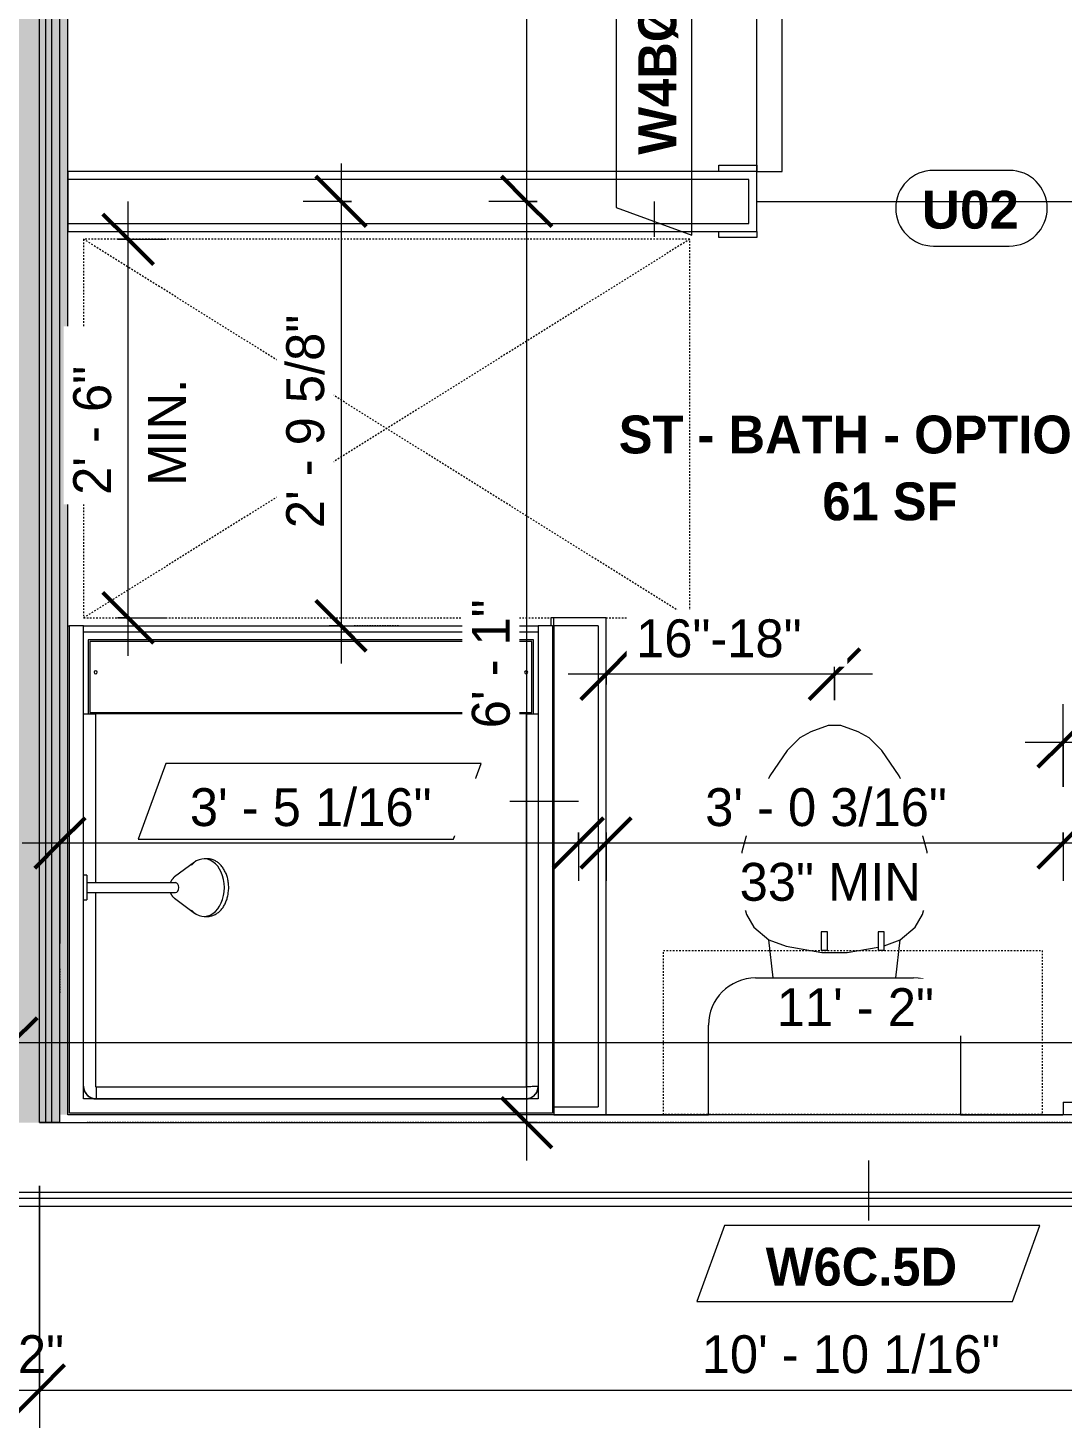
# Model space of a CAD drawing. Header units: inches. Extents: x -4058 to -1781, y 9814 to 12264.
# Drawn here: x -3337.4 to -3255.5, y 11700.5 to 11811.5 of the extents above; entities that cross this region are included whole.
import ezdxf

# ---------------------------------------------------------------- set-up
doc = ezdxf.new("R2010")
doc.units = ezdxf.units.IN
doc.header["$MEASUREMENT"] = 0
doc.linetypes.add('Dash', pattern=[0.25, 0.125, -0.125])
doc.linetypes.add('Dash 3_32_', pattern=[0.1875, 0.09375, -0.09375])
for name, color, linetype, lineweight in [('0-1', 7, 'Continuous', 5), ('A-ANNO-DIMS', 211, 'Continuous', 9), ('A-ANNO-DIMS-32', 211, 'Continuous', 9), ('A-AREA-IDEN', 2, 'Continuous', 9), ('A-DETL-1', 90, 'Dash 3_32_', 9), ('A-DOOR-2', 31, 'Continuous', 9), ('A-DOOR-IDEN', 31, 'Continuous', 9), ('A-FLOR-2', 192, 'Continuous', 9), ('A-GENM', 5, 'Continuous', 9), ('A-GENM-2', 147, 'Dash', 9), ('A-WALL-1', 7, 'Continuous', 9), ('A-WALL-2', 113, 'Continuous', 9), ('A-WALL-IDEN', 211, 'Continuous', 9), ('I-WALL-2', 10, 'Continuous', 5), ('I-WALL-3', 7, 'Continuous', 9), ('P-SANR-FIXT', 6, 'Continuous', 9), ('Q-CASE', 31, 'Continuous', 9), ('Q-CASE-1', 31, 'Dash', 9)]:
    doc.layers.add(name, color=color, linetype=linetype, lineweight=lineweight)
doc.styles.add('Arial_B', font='arialbd.ttf', dxfattribs={"height": 3})
doc.styles.add('Century Gothic', font='ufonts.com_century-gothic.ttf', dxfattribs={"height": 3})
doc.styles.add('Century Gothic_B', font='GOTHICB.TTF', dxfattribs={"height": 3})
doc.dimstyles.new('MARKETING_DIMENSION', dxfattribs={"dimscale": 12, "dimtxt": 3.132505, "dimasz": 0.333333, "dimexe": 0.25, "dimexo": 0.166667, "dimgap": 0.041667, "dimtad": 1, "dimdec": 4, "dimrnd": 0.0625, "dimzin": 3, "dimdsep": 46, "dimlunit": 4, "dimtxsty": 'Century Gothic', "dimblk1": 'OBLIQUE', "dimblk2": 'OBLIQUE', "dimsah": 1, "dimcen": 0.09, "dimdle": 0.25, "dimazin": 0, "dimtfac": 1, "dimtdec": 4, "dimtix": 1, "dimtmove": 0, "dimatfit": 3, "dimfxl": 1, "dimtvp": 1, "dimtfill": 1, "dimfrac": 2, "dimtolj": 1, "dimtzin": 0, "dimarcsym": 2})
doc.dimstyles.new('THE_DIMENSION_STRING', dxfattribs={"dimscale": 12, "dimtxt": 3.132505, "dimasz": 0.333333, "dimexe": 0.25, "dimexo": 0.166667, "dimgap": 0.041667, "dimtad": 1, "dimdec": 4, "dimrnd": 0.0625, "dimzin": 3, "dimdsep": 46, "dimlunit": 4, "dimtxsty": 'Century Gothic', "dimblk1": 'OBLIQUE', "dimblk2": 'OBLIQUE', "dimsah": 1, "dimcen": 0.09, "dimdle": 0.25, "dimazin": 0, "dimtfac": 1, "dimtdec": 4, "dimtix": 1, "dimtmove": 0, "dimatfit": 3, "dimfxl": 1, "dimtvp": 1, "dimtfill": 1, "dimfrac": 2, "dimtolj": 1, "dimtzin": 0, "dimarcsym": 2})
doc.dimstyles.new('THE_DIMENSION_STRING_3', dxfattribs={"dimscale": 12, "dimtxt": 3.132505, "dimasz": 0.333333, "dimexe": 0.25, "dimexo": 0.166667, "dimgap": 0.041667, "dimtad": 1, "dimdec": 4, "dimrnd": 0.0625, "dimzin": 3, "dimdsep": 46, "dimlunit": 4, "dimtxsty": 'Century Gothic', "dimblk1": 'OBLIQUE', "dimblk2": 'OBLIQUE', "dimsah": 1, "dimcen": 0.09, "dimdle": 0.25, "dimazin": 0, "dimtfac": 1, "dimtdec": 4, "dimtix": 1, "dimtmove": 0, "dimatfit": 3, "dimfxl": 1, "dimtvp": 1, "dimtfill": 1, "dimfrac": 2, "dimtolj": 1, "dimtzin": 0, "dimarcsym": 2})
doc.dimstyles.new('THE_DIMENSION_STRING_5', dxfattribs={"dimscale": 12, "dimtxt": 3.132505, "dimasz": 0.333333, "dimexe": 0.25, "dimexo": 0.166667, "dimgap": 0.041667, "dimtad": 1, "dimdec": 4, "dimrnd": 0.0625, "dimzin": 3, "dimdsep": 46, "dimlunit": 4, "dimtxsty": 'Century Gothic', "dimblk1": 'OBLIQUE', "dimblk2": 'OBLIQUE', "dimsah": 1, "dimcen": 0.09, "dimdle": 0.25, "dimazin": 0, "dimtfac": 1, "dimtdec": 4, "dimtix": 1, "dimtmove": 0, "dimatfit": 3, "dimfxl": 1, "dimtvp": 1, "dimtfill": 1, "dimfrac": 2, "dimtolj": 1, "dimtzin": 0, "dimarcsym": 2})

# ---------------------------------------------------------------- blocks, each defined once
blk = doc.blocks.new('CTR - 1st Phase - Common Walls_rvt-1-UNIT PLANS - 2ND FLOOR')
at = {"layer": 'I-WALL-2'}
for points in [[(-3342.04, 11724.74), (-3336.54, 11724.74), (-3336.54, 12110.34), (-3342.04, 12110.34), (-3342.04, 11725.36)], [(-3336.04, 11724.74), (-3336.04, 12110.34), (-3336.54, 12110.34), (-3336.54, 11724.74)], [(-3335.54, 11724.74), (-3335.54, 12110.34), (-3336.04, 12110.34), (-3336.04, 11724.74)], [(-3334.91, 11724.74), (-3334.91, 12110.34), (-3335.54, 12110.34), (-3335.54, 11724.74)], [(-3334.29, 11725.36), (-3334.29, 12110.34), (-3334.91, 12110.34), (-3334.91, 11725.36)]]:
    blk.add_hatch(color=256, dxfattribs=at).paths.add_polyline_path(points, flags=0)
at = {"layer": 'A-WALL-1'}
for p, q in [((-3336.54, 11725.36), (-3336.54, 12110.34)), ((-3336.04, 11725.36), (-3336.04, 12110.34)), ((-3335.54, 11725.36), (-3335.54, 12110.34)), ((-3334.91, 11725.36), (-3334.91, 12110.34)), ((-3336.54, 11724.74), (-3336.54, 11725.36)), ((-3336.04, 11724.74), (-3336.54, 11724.74)), ((-3336.54, 11724.74), (-3336.04, 11724.74)), ((-3336.04, 11724.74), (-3336.04, 11725.36)), ((-3335.54, 11724.74), (-3336.04, 11724.74)), ((-3336.04, 11724.74), (-3335.54, 11724.74)), ((-3335.54, 11724.74), (-3335.54, 11725.36)), ((-3334.91, 11724.74), (-3335.54, 11724.74)), ((-3335.54, 11724.74), (-3334.91, 11724.74)), ((-3334.91, 11724.74), (-3334.91, 11725.36)), ((-3334.91, 11724.74), (-3207.1, 11724.74)), ((-3342.04, 11719.24), (-3207.1, 11719.24)), ((-3342.04, 11718.74), (-3207.1, 11718.74))]:
    blk.add_line(p, q, dxfattribs=at)
at = {"layer": 'I-WALL-3'}
for p, q in [((-3334.29, 11764.11), (-3334.29, 12110.34)), ((-3207.1, 11725.36), (-3295.79, 11725.36)), ((-3342.54, 11718.11), (-3207.1, 11718.11))]:
    blk.add_line(p, q, dxfattribs=at)
blk = doc.blocks.new('SWING - SINGLE - FLUSH - SWING - FLUSH - 2-10 x 6-8 - PRIVACY-4202132-UNIT PLANS - 2ND FLOOR')
at = {"layer": 'A-DOOR-2'}
for p, q in [((-20, 2.37), (-20, 2.87)), ((-20, 2.87), (-17, 2.87)), ((-17, 2.37), (-20, 2.37)), ((-17, 2.87), (-17, 2.37)), ((17, 2.37), (17, 2.87)), ((17, 2.87), (20, 2.87)), ((20, 2.37), (17, 2.37)), ((20, 2.87), (20, 2.37)), ((-20, -2.38), (-17, -2.38)), ((-20, -2.88), (-20, -2.38)), ((-17, -2.88), (-20, -2.88)), ((-17, -2.38), (-17, -2.88)), ((15, -2.38), (15, -36.38)), ((17, -2.38), (15, -2.38)), ((17, -2.38), (17, -36.38)), ((17, -2.38), (20, -2.38)), ((17, -2.88), (17, -2.38)), ((20, -2.88), (17, -2.88)), ((20, -2.38), (20, -2.88)), ((17, -36.38), (15, -36.38))]:
    blk.add_line(p, q, dxfattribs=at)
blk.add_arc((17, -2.38), 34.07, 180, 266.6343, dxfattribs=at)
blk = doc.blocks.new('Toilet-Domestic-3D - Toilet-Domestic-3D-V43-UNIT PLANS - 2ND FLOOR')
at = {"layer": 'P-SANR-FIXT'}
for p, q in [((-9.98, 11.75), (-9.98, 18.86)), ((9.98, 18.86), (9.98, 11.75)), ((6.25, 8.02), (-6.25, 8.02)), ((-4.86, 8.02), (-5.21, 5)), ((4.86, 8.02), (5.21, 5)), ((-1, 6), (-3.45, 5.57)), ((1, 6), (-1, 6)), ((3.84, 5.5), (1, 6)), ((-5.21, 5), (-6.4, 4)), ((-3.94, 5.46), (-5.21, 5)), ((5.21, 5), (3.84, 5.5)), ((6.4, 4), (5.21, 5)), ((-6.4, 4), (-6.97, 3)), ((6.97, 3), (6.4, 4)), ((-6.97, 3), (-7.24, 2)), ((7.24, 2), (6.97, 3)), ((-7.24, 2), (-7.41, 1)), ((7.41, 1), (7.24, 2)), ((-7.41, 1), (-7.5, 0)), ((7.5, 0), (7.41, 1)), ((-7.5, 0), (-7.33, -1.99)), ((7.33, -1.99), (7.5, 0)), ((-7.33, -1.99), (-6.79, -4)), ((6.79, -4), (7.33, -1.99)), ((-6.79, -4), (-6.06, -6)), ((6.06, -6), (6.79, -4)), ((-6.06, -6), (-5.13, -8)), ((5.13, -8), (6.06, -6)), ((-5.13, -8), (-3.74, -10)), ((3.74, -10), (5.13, -8)), ((-3.74, -10), (-2.74, -11)), ((-2.74, -11), (-1.87, -11.5)), ((1.87, -11.5), (2.74, -11)), ((2.74, -11), (3.74, -10)), ((-1.87, -11.5), (-0.5, -12)), ((-0.5, -12), (0.5, -12)), ((0.5, -12), (1.87, -11.5))]:
    blk.add_line(p, q, dxfattribs=at)
for centre, start, end in [((-6.25, 11.75), 180, 270), ((6.25, 11.75), 270, 360)]:
    blk.add_arc(centre, 3.73, start, end, dxfattribs=at)
blk = doc.blocks.new('ADA Clearances - 30_x48_-4171341-UNIT PLANS - 2ND FLOOR')
at = {"layer": 'A-GENM-2'}
for p, q in [((15, -24), (-15, 24)), ((-15, -24), (15, 24)), ((15, 24), (-15, 24)), ((-15, 24), (-15, -13)), ((15, -24), (15, 24)), ((-15, -17.37), (-15, -24)), ((-15, -24), (15, -24))]:
    blk.add_line(p, q, dxfattribs=at)
blk = doc.blocks.new('BATHROOM MIRROR - BATHROOM MIRROR 48_-3123886-UNIT PLANS - 2ND FLOOR')
at = {"layer": 'Q-CASE'}
for p, q in [((-23.26, -23), (24.74, -23)), ((-23.26, -23), (-23.26, -24)), ((24.74, -24), (24.74, -23)), ((24.74, -24), (-23.26, -24))]:
    blk.add_line(p, q, dxfattribs=at)
blk = doc.blocks.new('300 Series Wall Hung Cabinet_326 - 30_-2909953-UNIT PLANS - 2ND FLOOR')
at = {"layer": 'Q-CASE'}
for p, q in [((-2.01, 14.69), (-2.5, 14.69)), ((-2.5, 14.69), (-2.5, 13.19)), ((-2.01, 13.19), (-2.01, 14.69)), ((2.49, 14.69), (2, 14.69)), ((2, 14.69), (2, 13.19)), ((2.49, 13.19), (2.49, 14.69)), ((-2.01, 13.19), (-2.5, 13.19)), ((2.49, 13.19), (2, 13.19))]:
    blk.add_line(p, q, dxfattribs=at)
at = {"layer": 'Q-CASE-1'}
for p, q in [((-15, 0.19), (-15, 13.19)), ((-15, 13.19), (15, 13.19)), ((15, 13.19), (15, 0.19)), ((15, 0.19), (-15, 0.19))]:
    blk.add_line(p, q, dxfattribs=at)
blk = doc.blocks.new('The Shower - The Shower-4050272-UNIT PLANS - 2ND FLOOR')
at = {"layer": 'P-SANR-FIXT'}
for p, q in [((0, -0.5), (38.5, -0.5)), ((0, -39.25), (0, -0.5)), ((0.12, -39.25), (0.12, -0.63)), ((0.12, -0.63), (38.38, -0.63)), ((38.38, -0.63), (38.38, -39.25)), ((38.5, -0.5), (38.5, -39.25)), ((1.25, -39.25), (1.25, -1.75)), ((1.25, -1.75), (37.25, -1.75)), ((1.42, -2.2), (1.4, -2.23)), ((1.58, -2.01), (1.51, -2.08)), ((1.73, -1.9), (1.7, -1.92)), ((2.01, -1.78), (1.93, -1.8)), ((36.25, -1.77), (2.25, -1.77)), ((36.25, -1.77), (36.25, -1.75)), ((36.57, -1.8), (36.49, -1.78)), ((36.8, -1.92), (36.77, -1.9)), ((36.99, -2.08), (36.92, -2.01)), ((37.1, -2.23), (37.08, -2.2)), ((37.25, -1.75), (37.25, -17.52)), ((1.3, -2.43), (1.28, -2.51)), ((1.38, -2.26), (1.37, -2.28)), ((2.2, -32.27), (2.2, -2.75)), ((36.25, -2.7), (2.25, -2.7)), ((36.3, -18.11), (36.3, -2.75)), ((37.13, -2.28), (37.12, -2.26)), ((37.22, -2.51), (37.2, -2.43)), ((36.3, -32.27), (36.3, -18.89)), ((37.25, -19.48), (37.25, -39.25)), ((1.62, -32.27), (1.62, -38.13)), ((36.75, -32.38), (1.75, -32.38)), ((1.75, -32.38), (1.75, -38)), ((2.2, -32.27), (36.3, -32.27)), ((36.75, -38), (36.75, -32.38)), ((36.88, -38.13), (36.88, -32.27)), ((1.25, -38.75), (37.25, -38.75)), ((1.25, -39.25), (1.25, -38.75)), ((1.62, -38.13), (36.88, -38.13)), ((1.75, -38), (36.75, -38)), ((37.25, -38.75), (37.25, -39.25)), ((0.12, -39.25), (0, -39.25)), ((0.12, -39.25), (1.25, -39.25)), ((37.25, -39.25), (1.25, -39.25)), ((37.25, -39.25), (38.38, -39.25)), ((38.5, -39.25), (38.38, -39.25))]:
    blk.add_line(p, q, dxfattribs=at)
for centre, radius, start, end in [((2.25, -2.75), 1, 90, 180), ((36.25, -2.75), 1, 0, 90), ((2.2, -35.56), 0.125, 0, 180), ((36.3, -35.56), 0.125, 0, 180), ((2.2, -35.56), 0.125, 180, 0), ((36.3, -35.56), 0.125, 180, 0)]:
    blk.add_arc(centre, radius, start, end, dxfattribs=at)
for centre, major_axis, start_param, end_param in [((2.2, -32.28), (0.95, 0), 1.570796, 3.141593), ((36.3, -32.28), (-0.95, 0), 3.141593, 4.712389)]:
    blk.add_ellipse(centre, major_axis=major_axis, ratio=0.019505, start_param=start_param, end_param=end_param, dxfattribs=at)
for points, knots in [([(2.25, -1.77), (2.19, -1.77), (2.06, -1.78), (1.8, -1.86), (1.53, -2.04), (1.34, -2.32), (1.26, -2.57), (1.25, -2.7), (1.25, -2.77)], [-0.001856, -0.001856, -0.001856, -0.001856, 0.123376, 0.248608, 0.499072, 0.749536, 0.874768, 1, 1, 1, 1]), ([(1.38, -2.25), (1.41, -2.21), (1.47, -2.12), (1.55, -2.04), (1.59, -2)], [-0.666048, -0.666048, -0.666048, -0.666048, -0.5714286, -0.4597287, -0.4597287, -0.4597287, -0.4597287]), ([(1.75, -1.88), (1.77, -1.87), (1.86, -1.82), (2.03, -1.77), (2.17, -1.75), (2.25, -1.75)], [-0.332096, -0.332096, -0.332096, -0.332096, -0.2857143, -0.1428571, 0, 0, 0, 0]), ([(36.25, -1.75), (36.31, -1.75), (36.42, -1.76), (36.59, -1.8), (36.7, -1.85), (36.75, -1.88)], [-1, -1, -1, -1, -0.8928571, -0.7857143, -0.6665409, -0.6665409, -0.6665409, -0.6665409]), ([(37.25, -2.77), (37.25, -2.7), (37.24, -2.57), (37.16, -2.32), (36.98, -2.04), (36.7, -1.86), (36.45, -1.78), (36.32, -1.77), (36.25, -1.77)], [-0.001856, -0.001856, -0.001856, -0.001856, 0.123376, 0.248608, 0.499072, 0.749536, 0.874768, 1, 1, 1, 1]), ([(36.75, -1.88), (36.79, -1.91), (36.89, -1.97), (36.97, -2.05), (37.01, -2.11)], [-0.666048, -0.666048, -0.666048, -0.666048, -0.5714286, -0.4462442, -0.4462442, -0.4462442, -0.4462442]), ([(2.25, -2.7), (2.24, -2.7), (2.24, -2.7), (2.23, -2.7), (2.22, -2.71), (2.22, -2.71), (2.21, -2.72), (2.21, -2.73), (2.2, -2.74), (2.2, -2.74), (2.2, -2.75), (2.2, -2.75)], [-1, -1, -1, -1, -0.833333, -0.75, -0.666667, -0.583333, -0.416667, -0.333333, -0.208333, -0.083333, 0, 0, 0, 0]), ([(36.3, -2.75), (36.3, -2.74), (36.3, -2.74), (36.3, -2.73), (36.29, -2.72), (36.29, -2.72), (36.28, -2.71), (36.27, -2.71), (36.26, -2.7), (36.26, -2.7), (36.25, -2.7), (36.25, -2.7)], [-1, -1, -1, -1, -0.833333, -0.75, -0.666667, -0.583333, -0.416667, -0.333333, -0.208333, -0.083333, 0, 0, 0, 0]), ([(37.12, -2.25), (37.13, -2.27), (37.16, -2.33), (37.18, -2.38), (37.19, -2.42)], [-0.332096, -0.332096, -0.332096, -0.332096, -0.2857143, -0.2167295, -0.2167295, -0.2167295, -0.2167295])]:
    blk.add_open_spline(points, degree=3, knots=knots, dxfattribs=at)
for points in [[(1.63, -1.97), (1.67, -1.94), (1.71, -1.91), (1.75, -1.88)], [(36.25, -2.7), (36.25, -2.62), (36.25, -2.45), (36.25, -2.22), (36.25, -2.03), (36.25, -1.88), (36.25, -1.82), (36.25, -1.8)], [(37.05, -2.15), (37.07, -2.18), (37.09, -2.21), (37.12, -2.25)], [(1.25, -2.75), (1.25, -2.74), (1.25, -2.72), (1.25, -2.71)], [(2.2, -2.75), (2.12, -2.75), (1.95, -2.75), (1.72, -2.75), (1.52, -2.76), (1.37, -2.76), (1.27, -2.76), (1.25, -2.77), (1.25, -2.77)], [(1.35, -2.32), (1.36, -2.3), (1.37, -2.27), (1.38, -2.25)], [(37.25, -2.67), (37.25, -2.7), (37.25, -2.72), (37.25, -2.75)]]:
    blk.add_open_spline(points, degree=3, dxfattribs=at)
blk = doc.blocks.new('Shower Head - Shower Head-3260035-UNIT PLANS - 2ND FLOOR')
at = {"layer": 'P-SANR-FIXT'}
for p, q in [((-2.28, 9.81), (-2.28, 9.54)), ((2.28, 9.54), (2.28, 9.81)), ((-2.02, 8.78), (-0.84, 7.19)), ((0.84, 7.19), (2.02, 8.78)), ((-0.39, 7.27), (-0.39, 6.01)), ((0.39, 6.01), (0.39, 7.27)), ((-0.98, 0.26), (-0.98, 0)), ((-0.98, 0.26), (0.98, 0.26)), ((-0.39, 1), (-0.39, 0.26)), ((0.39, 0.26), (0.39, 1)), ((0.98, 0), (0.98, 0.26)), ((0.98, 0), (-0.98, 0))]:
    blk.add_line(p, q, dxfattribs=at)
at = {"layer": 'P-SANR-FIXT', "flags": 128}
for points in [[(0, 11.49), (-0.09, 11.49), (-0.18, 11.48), (-0.27, 11.48), (-0.35, 11.47), (-0.44, 11.46), (-0.53, 11.44), (-0.62, 11.43), (-0.7, 11.41), (-0.79, 11.39), (-0.87, 11.36), (-0.95, 11.34), (-1.03, 11.31), (-1.11, 11.28), (-1.19, 11.25), (-1.26, 11.21), (-1.34, 11.17), (-1.41, 11.13), (-1.48, 11.09), (-1.55, 11.05), (-1.61, 11), (-1.68, 10.95), (-1.74, 10.9), (-1.8, 10.85), (-1.85, 10.8), (-1.9, 10.74), (-1.95, 10.69), (-2, 10.63), (-2.04, 10.57), (-2.08, 10.51), (-2.12, 10.44), (-2.15, 10.38), (-2.18, 10.31), (-2.21, 10.25), (-2.23, 10.18), (-2.25, 10.11), (-2.26, 10.04), (-2.27, 9.97), (-2.28, 9.9), (-2.28, 9.83), (-2.28, 9.81)], [(2.28, 9.81), (2.28, 9.88), (2.28, 9.95), (2.27, 10.02), (2.25, 10.09), (2.24, 10.16), (2.21, 10.23), (2.19, 10.3), (2.16, 10.36), (2.13, 10.43), (2.09, 10.49), (2.05, 10.55), (2.01, 10.61), (1.97, 10.67), (1.92, 10.73), (1.86, 10.79), (1.81, 10.84), (1.75, 10.89), (1.69, 10.94), (1.63, 10.99), (1.57, 11.04), (1.5, 11.08), (1.43, 11.12), (1.36, 11.16), (1.28, 11.2), (1.21, 11.24), (1.13, 11.27), (1.05, 11.3), (0.97, 11.33), (0.89, 11.36), (0.81, 11.38), (0.72, 11.4), (0.64, 11.42), (0.55, 11.44), (0.47, 11.45), (0.38, 11.46), (0.29, 11.47), (0.2, 11.48), (0.11, 11.49), (0.02, 11.49), (0, 11.49)], [(-0.84, 7.19), (-0.81, 7.16), (-0.79, 7.13), (-0.76, 7.1), (-0.73, 7.08), (-0.7, 7.05), (-0.68, 7.03), (-0.65, 7.01), (-0.62, 6.98), (-0.59, 6.97), (-0.56, 6.95), (-0.53, 6.93), (-0.49, 6.91), (-0.46, 6.9), (-0.43, 6.89), (-0.4, 6.87)], [(0.39, 6.87), (0.43, 6.88), (0.46, 6.9), (0.49, 6.91), (0.52, 6.93), (0.55, 6.94), (0.58, 6.96), (0.61, 6.98), (0.64, 7), (0.67, 7.03), (0.7, 7.05), (0.73, 7.07), (0.76, 7.1), (0.78, 7.13), (0.81, 7.16), (0.83, 7.19), (0.84, 7.19)], [(-0.39, 6.01), (-0.39, 5.81), (-0.39, 5.6), (-0.39, 5.38), (-0.39, 5.15), (-0.39, 4.92), (-0.39, 4.68), (-0.39, 4.43), (-0.39, 4.18), (-0.39, 3.93), (-0.39, 3.67), (-0.39, 3.4), (-0.39, 3.13), (-0.39, 2.86), (-0.39, 2.59), (-0.39, 2.31), (-0.39, 2.03), (-0.39, 1.75), (-0.39, 1.46), (-0.39, 1.18), (-0.39, 1)], [(0.39, 1), (0.39, 1.29), (0.39, 1.57), (0.39, 1.85), (0.39, 2.13), (0.39, 2.41), (0.39, 2.69), (0.39, 2.96), (0.39, 3.23), (0.39, 3.5), (0.39, 3.76), (0.39, 4.02), (0.39, 4.27), (0.39, 4.52), (0.39, 4.77), (0.39, 5), (0.39, 5.23), (0.39, 5.46), (0.39, 5.67), (0.39, 5.88), (0.39, 6.01)]]:
    blk.add_lwpolyline(points, dxfattribs=at)
at = {"layer": 'P-SANR-FIXT'}
for centre, major_axis, start_param, end_param in [((0, 9.54), (-2.28, 0), 4.712389, 6.956384), ((0, 9.54), (2.28, 0), 5.609987, 7.853982), ((0, 7.27), (-0.394, 0), 4.712389, 6.283185), ((0, 7.27), (0.394, 0), 0, 1.570796)]:
    blk.add_ellipse(centre, major_axis=major_axis, ratio=0.707107, start_param=start_param, end_param=end_param, dxfattribs=at)
blk = doc.blocks.new('DIMBLOCK85-UNIT PLANS - 2ND FLOOR')
at = {"layer": 'A-ANNO-DIMS-32'}
for p, q in [((-3415.53, 11808.94), (-3415.53, 11822.18)), ((-3339.12, 11806.18), (-3339.12, 11822.18)), ((-3415.53, 11819.18), (-3336.12, 11819.18)), ((-3415.53, 11819.18), (-3415.53, 11808.94)), ((-3339.12, 11819.18), (-3339.12, 11806.18))]:
    blk.add_line(p, q, dxfattribs=at)
at = {"layer": 'A-ANNO-DIMS-32', "lineweight": 50}
for p, q in [((-3415.53, 11819.18), (-3413.53, 11821.18)), ((-3339.12, 11819.18), (-3337.12, 11821.18)), ((-3415.53, 11819.18), (-3417.53, 11817.18)), ((-3339.12, 11819.18), (-3341.12, 11817.18))]:
    blk.add_line(p, q, dxfattribs=at)
at = {"layer": 'A-ANNO-DIMS-32', "color": 0, "insert": (-3387.57, 11823.53), "char_height": 3, "width": 24.5827, "attachment_point": 1, "line_spacing_factor": 0.984502, "style": 'Century Gothic', "bg_fill": 3, "box_fill_scale": 1.25, "bg_fill_color": 256, "bg_fill_true_color": 13158600, "bg_fill_transparency": 0}
blk.add_mtext('6\' - 4 7/16"', dxfattribs=at)
blk = doc.blocks.new('_Oblique')
at = {"color": 0, "linetype": 'ByBlock', "lineweight": -2}
blk.add_line((-0.5, -0.5), (0.5, 0.5), dxfattribs=at)
blk = doc.blocks.new('DIMBLOCK151-UNIT PLANS - 2ND FLOOR')
at = {"layer": 'A-ANNO-DIMS-32'}
for p, q in [((-3255.47, 11751.36), (-3255.47, 11757.9)), ((-3207.47, 11751.36), (-3207.47, 11757.9)), ((-3258.47, 11754.9), (-3204.47, 11754.9)), ((-3255.47, 11754.9), (-3255.47, 11751.36)), ((-3207.47, 11754.9), (-3207.47, 11751.36))]:
    blk.add_line(p, q, dxfattribs=at)
at = {"layer": 'A-ANNO-DIMS-32', "lineweight": 50}
for p, q in [((-3255.47, 11754.9), (-3253.47, 11756.9)), ((-3207.47, 11754.9), (-3205.47, 11756.9)), ((-3255.47, 11754.9), (-3257.47, 11752.9)), ((-3207.47, 11754.9), (-3209.47, 11752.9))]:
    blk.add_line(p, q, dxfattribs=at)
at = {"layer": 'A-ANNO-DIMS-32', "color": 0, "insert": (-3236.72, 11759.24), "char_height": 3, "width": 12.5897, "attachment_point": 1, "line_spacing_factor": 0.984502, "style": 'Century Gothic', "bg_fill": 3, "box_fill_scale": 1.25, "bg_fill_color": 256, "bg_fill_true_color": 13158600, "bg_fill_transparency": 0}
blk.add_mtext('4\' - 0"', dxfattribs=at)
blk = doc.blocks.new('DIMBLOCK255-UNIT PLANS - 2ND FLOOR')
at = {"layer": 'A-ANNO-DIMS-32', "lineweight": 50}
for p, q in [((-3291.66, 11746.9), (-3289.66, 11748.9)), ((-3255.47, 11746.9), (-3253.47, 11748.9)), ((-3291.66, 11746.9), (-3293.66, 11744.9)), ((-3255.47, 11746.9), (-3257.47, 11744.9))]:
    blk.add_line(p, q, dxfattribs=at)
at = {"layer": 'A-ANNO-DIMS-32'}
for p, q in [((-3294.66, 11746.9), (-3252.47, 11746.9)), ((-3291.66, 11747.73), (-3291.66, 11743.9)), ((-3291.66, 11746.9), (-3291.66, 11747.73)), ((-3255.47, 11747.73), (-3255.47, 11743.9)), ((-3255.47, 11746.9), (-3255.47, 11747.73))]:
    blk.add_line(p, q, dxfattribs=at)
at = {"layer": 'A-ANNO-DIMS-32', "color": 0, "char_height": 3, "attachment_point": 1, "line_spacing_factor": 0.984502, "style": 'Century Gothic', "bg_fill": 3, "box_fill_scale": 1.25, "bg_fill_color": 256, "bg_fill_true_color": 13158600, "bg_fill_transparency": 0}
for s, insert, width in [('3\' - 0 3/16"', (-3283.81, 11751.24), 24.5827), ('33" MIN', (-3281.08, 11745.32), 18.0194)]:
    blk.add_mtext(s, dxfattribs=dict(at, insert=insert, width=width))
blk = doc.blocks.new('Wall Tag - Arch Wall-3956453-UNIT PLANS - 2ND FLOOR')
at = {"layer": 'A-WALL-IDEN'}
for p, q in [((-0.3561, 0.0937), (-0.4244, -0.0937)), ((0.4244, 0.0937), (-0.3561, 0.0937)), ((0.3561, -0.0937), (0.4244, 0.0937)), ((-0.4244, -0.0937), (0.3561, -0.0937))]:
    blk.add_line(p, q, dxfattribs=at)
blk = doc.blocks.new('Door Tag - Type Mark-2601225-UNIT PLANS - 2ND FLOOR')
at = {"layer": 'A-DOOR-IDEN'}
for p, q in [((0.09375, 0.09375), (-0.09375, 0.09375)), ((-0.09375, -0.09375), (0.09375, -0.09375))]:
    blk.add_line(p, q, dxfattribs=at)
for centre, start, end in [((-0.09375, 0), 90, 270), ((0.09375, 0), 270, 90)]:
    blk.add_arc(centre, 0.09375, start, end, dxfattribs=at)
blk = doc.blocks.new('DIMBLOCK665-UNIT PLANS - 2ND FLOOR')
at = {"layer": 'A-ANNO-DIMS-32'}
for p, q in [((-3312.65, 11800.74), (-3312.65, 11761.11)), ((-3311.82, 11797.74), (-3315.65, 11797.74)), ((-3312.65, 11797.74), (-3311.82, 11797.74)), ((-3313.6, 11764.11), (-3309.65, 11764.11)), ((-3312.65, 11764.11), (-3313.6, 11764.11))]:
    blk.add_line(p, q, dxfattribs=at)
at = {"layer": 'A-ANNO-DIMS-32', "lineweight": 50}
for p, q in [((-3312.65, 11797.74), (-3314.65, 11799.74)), ((-3312.65, 11797.74), (-3310.65, 11795.74)), ((-3312.65, 11764.11), (-3314.65, 11766.11)), ((-3312.65, 11764.11), (-3310.65, 11762.11))]:
    blk.add_line(p, q, dxfattribs=at)
at = {"layer": 'A-ANNO-DIMS-32', "color": 0, "insert": (-3316.99, 11771.85), "char_height": 3, "width": 21.7784, "attachment_point": 1, "rotation": 90, "line_spacing_factor": 0.984502, "style": 'Century Gothic', "bg_fill": 3, "box_fill_scale": 1.25, "bg_fill_color": 256, "bg_fill_true_color": 13158600, "bg_fill_transparency": 0}
blk.add_mtext('2\' - 9 5/8"', dxfattribs=at)
blk = doc.blocks.new('DIMBLOCK868-UNIT PLANS - 2ND FLOOR')
at = {"layer": 'A-ANNO-DIMS-32'}
for p, q in [((-3342.04, 11719.74), (-3342.04, 11700.54)), ((-3342.04, 11703.54), (-3342.04, 11719.74)), ((-3336.54, 11719.74), (-3336.54, 11700.54)), ((-3336.54, 11703.54), (-3336.54, 11719.74)), ((-3342.04, 11703.54), (-3336.54, 11703.54))]:
    blk.add_line(p, q, dxfattribs=at)
at = {"layer": 'A-ANNO-DIMS-32', "lineweight": 50}
for p, q in [((-3342.04, 11703.54), (-3340.04, 11705.54)), ((-3336.54, 11703.54), (-3334.54, 11705.54)), ((-3342.04, 11703.54), (-3344.04, 11701.54)), ((-3336.54, 11703.54), (-3338.54, 11701.54))]:
    blk.add_line(p, q, dxfattribs=at)
at = {"layer": 'A-ANNO-DIMS-32', "color": 0, "insert": (-3344.93, 11707.89), "char_height": 3, "width": 13.5444, "attachment_point": 1, "line_spacing_factor": 0.984502, "style": 'Century Gothic', "bg_fill": 3, "box_fill_scale": 1.25, "bg_fill_color": 256, "bg_fill_true_color": 13158600, "bg_fill_transparency": 0}
blk.add_mtext('5 1/2"', dxfattribs=at)
blk = doc.blocks.new('DIMBLOCK869-UNIT PLANS - 2ND FLOOR')
at = {"layer": 'A-ANNO-DIMS-32'}
for p, q in [((-3336.54, 11719.74), (-3336.54, 11700.54)), ((-3336.54, 11703.54), (-3336.54, 11719.74)), ((-3206.47, 11719.74), (-3206.47, 11700.54)), ((-3206.47, 11703.54), (-3206.47, 11719.74)), ((-3336.54, 11703.54), (-3206.47, 11703.54))]:
    blk.add_line(p, q, dxfattribs=at)
at = {"layer": 'A-ANNO-DIMS-32', "lineweight": 50}
for p, q in [((-3336.54, 11703.54), (-3334.54, 11705.54)), ((-3206.47, 11703.54), (-3204.47, 11705.54)), ((-3336.54, 11703.54), (-3338.54, 11701.54)), ((-3206.47, 11703.54), (-3208.47, 11701.54))]:
    blk.add_line(p, q, dxfattribs=at)
at = {"layer": 'A-ANNO-DIMS-32', "color": 0, "insert": (-3284.08, 11707.89), "char_height": 3, "width": 30.1914, "attachment_point": 1, "line_spacing_factor": 0.984502, "style": 'Century Gothic', "bg_fill": 3, "box_fill_scale": 1.25, "bg_fill_color": 256, "bg_fill_true_color": 13158600, "bg_fill_transparency": 0}
blk.add_mtext('10\' - 10 1/16"', dxfattribs=at)
blk = doc.blocks.new('DIMBLOCK1235-UNIT PLANS - 2ND FLOOR')
at = {"layer": 'A-ANNO-DIMS-32'}
for p, q in [((-3291.66, 11759.45), (-3291.66, 11763.28)), ((-3273.57, 11758.22), (-3273.57, 11763.28)), ((-3270.57, 11760.28), (-3294.66, 11760.28)), ((-3291.66, 11760.28), (-3291.66, 11759.45)), ((-3273.57, 11760.28), (-3273.57, 11758.22))]:
    blk.add_line(p, q, dxfattribs=at)
at = {"layer": 'A-ANNO-DIMS-32', "lineweight": 50}
for p, q in [((-3291.66, 11760.28), (-3289.66, 11762.28)), ((-3273.57, 11760.28), (-3271.57, 11762.28)), ((-3291.66, 11760.28), (-3293.66, 11758.28)), ((-3273.57, 11760.28), (-3275.57, 11758.28))]:
    blk.add_line(p, q, dxfattribs=at)
at = {"layer": 'A-ANNO-DIMS-32', "color": 0, "insert": (-3289.28, 11764.62), "char_height": 3, "width": 15.9907, "attachment_point": 1, "line_spacing_factor": 0.984502, "style": 'Century Gothic', "bg_fill": 3, "box_fill_scale": 1.25, "bg_fill_color": 256, "bg_fill_true_color": 13158600, "bg_fill_transparency": 0}
blk.add_mtext('16"-18"', dxfattribs=at)
blk = doc.blocks.new('DIMBLOCK1236-UNIT PLANS - 2ND FLOOR')
at = {"layer": 'A-ANNO-DIMS-32'}
for p, q in [((-3334.91, 11738.93), (-3334.91, 11749.9)), ((-3337.91, 11746.9), (-3290.85, 11746.9)), ((-3334.91, 11746.9), (-3334.91, 11738.93)), ((-3293.85, 11747.73), (-3293.85, 11743.9)), ((-3293.85, 11746.9), (-3293.85, 11747.73))]:
    blk.add_line(p, q, dxfattribs=at)
at = {"layer": 'A-ANNO-DIMS-32', "lineweight": 50}
for p, q in [((-3334.91, 11746.9), (-3332.91, 11748.9)), ((-3293.85, 11746.9), (-3291.85, 11748.9)), ((-3334.91, 11746.9), (-3336.91, 11744.9)), ((-3293.85, 11746.9), (-3295.85, 11744.9))]:
    blk.add_line(p, q, dxfattribs=at)
at = {"layer": 'A-ANNO-DIMS-32', "color": 0, "insert": (-3324.62, 11751.24), "char_height": 3, "width": 24.5827, "attachment_point": 1, "line_spacing_factor": 0.984502, "style": 'Century Gothic', "bg_fill": 3, "box_fill_scale": 1.25, "bg_fill_color": 256, "bg_fill_true_color": 13158600, "bg_fill_transparency": 0}
blk.add_mtext('3\' - 5 1/16"', dxfattribs=at)
blk = doc.blocks.new('DIMBLOCK1252-UNIT PLANS - 2ND FLOOR')
at = {"layer": 'A-ANNO-DIMS-32'}
for p, q in [((-3329.51, 11761.74), (-3329.51, 11797.74)), ((-3330.34, 11794.74), (-3326.51, 11794.74)), ((-3329.51, 11794.74), (-3330.34, 11794.74)), ((-3330.34, 11764.74), (-3326.51, 11764.74)), ((-3329.51, 11764.74), (-3330.34, 11764.74))]:
    blk.add_line(p, q, dxfattribs=at)
at = {"layer": 'A-ANNO-DIMS-32', "lineweight": 50}
for p, q in [((-3329.51, 11794.74), (-3331.51, 11796.74)), ((-3329.51, 11794.74), (-3327.51, 11792.74)), ((-3329.51, 11764.74), (-3331.51, 11766.74)), ((-3329.51, 11764.74), (-3327.51, 11762.74))]:
    blk.add_line(p, q, dxfattribs=at)
at = {"layer": 'A-ANNO-DIMS-32', "color": 0, "char_height": 3, "attachment_point": 1, "rotation": 90, "line_spacing_factor": 0.984502, "style": 'Century Gothic', "bg_fill": 3, "box_fill_scale": 1.25, "bg_fill_color": 256, "bg_fill_true_color": 13158600, "bg_fill_transparency": 0}
for s, insert, width in [('2\' - 6"', (-3333.86, 11774.49), 12.5897), ('MIN.', (-3327.94, 11775.21), 10.8594)]:
    blk.add_mtext(s, dxfattribs=dict(at, insert=insert, width=width))
blk = doc.blocks.new('DIMBLOCK1423-UNIT PLANS - 2ND FLOOR')
at = {"layer": 'A-ANNO-DIMS-32'}
for p, q in [((-3297.95, 11919.74), (-3297.95, 11797.74)), ((-3297.12, 11916.74), (-3300.95, 11916.74)), ((-3297.95, 11916.74), (-3297.12, 11916.74)), ((-3297.12, 11797.74), (-3300.95, 11797.74)), ((-3297.95, 11797.74), (-3297.12, 11797.74))]:
    blk.add_line(p, q, dxfattribs=at)
at = {"layer": 'A-ANNO-DIMS-32', "lineweight": 50}
for p, q in [((-3297.95, 11916.74), (-3299.95, 11918.74)), ((-3297.95, 11916.74), (-3295.95, 11914.74)), ((-3297.95, 11797.74), (-3299.95, 11799.74)), ((-3297.95, 11797.74), (-3295.95, 11795.74))]:
    blk.add_line(p, q, dxfattribs=at)
at = {"layer": 'A-ANNO-DIMS-32', "color": 0, "insert": (-3302.29, 11850.83), "char_height": 3, "width": 15.394, "attachment_point": 1, "rotation": 90, "line_spacing_factor": 0.984502, "style": 'Century Gothic', "bg_fill": 3, "box_fill_scale": 1.25, "bg_fill_color": 256, "bg_fill_true_color": 13158600, "bg_fill_transparency": 0}
blk.add_mtext('9\' - 11"', dxfattribs=at)
blk = doc.blocks.new('DIMBLOCK1424-UNIT PLANS - 2ND FLOOR')
at = {"layer": 'A-ANNO-DIMS-32', "lineweight": 50}
for p, q in [((-3297.95, 11797.74), (-3299.95, 11799.74)), ((-3297.95, 11797.74), (-3295.95, 11795.74)), ((-3297.95, 11724.74), (-3299.95, 11726.74)), ((-3297.95, 11724.74), (-3295.95, 11722.74))]:
    blk.add_line(p, q, dxfattribs=at)
at = {"layer": 'A-ANNO-DIMS-32'}
for p, q in [((-3297.12, 11797.74), (-3300.95, 11797.74)), ((-3297.95, 11797.74), (-3297.95, 11721.74)), ((-3297.95, 11797.74), (-3297.12, 11797.74)), ((-3297.12, 11724.74), (-3300.95, 11724.74)), ((-3297.95, 11724.74), (-3297.12, 11724.74))]:
    blk.add_line(p, q, dxfattribs=at)
at = {"layer": 'A-ANNO-DIMS-32', "color": 0, "insert": (-3302.29, 11755.99), "char_height": 3, "width": 12.5897, "attachment_point": 1, "rotation": 90, "line_spacing_factor": 0.984502, "style": 'Century Gothic', "bg_fill": 3, "box_fill_scale": 1.25, "bg_fill_color": 256, "bg_fill_true_color": 13158600, "bg_fill_transparency": 0}
blk.add_mtext('6\' - 1"', dxfattribs=at)
blk = doc.blocks.new('DIMBLOCK1472-UNIT PLANS - 2ND FLOOR')
at = {"layer": 'A-ANNO-DIMS-32'}
for p, q in [((-3204.72, 11740.74), (-3204.72, 11728.05)), ((-3204.72, 11731.05), (-3204.72, 11740.74)), ((-3338.72, 11730.22), (-3338.72, 11734.05)), ((-3201.72, 11731.05), (-3341.72, 11731.05)), ((-3338.72, 11731.05), (-3338.72, 11730.22))]:
    blk.add_line(p, q, dxfattribs=at)
at = {"layer": 'A-ANNO-DIMS-32', "lineweight": 50}
for p, q in [((-3338.72, 11731.05), (-3336.72, 11733.05)), ((-3204.72, 11731.05), (-3202.72, 11733.05)), ((-3338.72, 11731.05), (-3340.72, 11729.05)), ((-3204.72, 11731.05), (-3206.72, 11729.05))]:
    blk.add_line(p, q, dxfattribs=at)
at = {"layer": 'A-ANNO-DIMS-32', "color": 0, "insert": (-3278.14, 11735.39), "char_height": 3, "width": 15.394, "attachment_point": 1, "line_spacing_factor": 0.984502, "style": 'Century Gothic', "bg_fill": 3, "box_fill_scale": 1.25, "bg_fill_color": 256, "bg_fill_true_color": 13158600, "bg_fill_transparency": 0}
blk.add_mtext('11\' - 2"', dxfattribs=at)

msp = doc.modelspace()

# ---------------------------------------------------------------- linework, layer by layer
at = {"layer": 'A-DETL-1'}
for p, q in [((-3308.09874, 11764.1144), (-3311.59874, 11764.1144)), ((-3334.91124, 11736.93149), (-3334.91124, 11734.93149)), ((-3205.08554, 11724.7394), (-3332.75818, 11724.7394))]:
    msp.add_line(p, q, dxfattribs=at)
at = {"layer": 'A-FLOR-2'}
for p, q in [((-3279.72374, 11797.7394), (-3245.72374, 11797.7394)), ((-3291.66124, 11725.36899), (-3283.54371, 11725.36899)), ((-3263.59127, 11725.36899), (-3255.47374, 11725.36899))]:
    msp.add_line(p, q, dxfattribs=at)
at = {"layer": 'A-WALL-2'}
for p, q in [((-3279.72374, 11800.1144), (-3334.28624, 11800.1144)), ((-3334.28624, 11800.1144), (-3334.28624, 11795.3644)), ((-3279.72374, 11795.3644), (-3279.72374, 11800.1144)), ((-3280.34874, 11799.4894), (-3334.28624, 11799.4894)), ((-3280.34874, 11795.9894), (-3280.34874, 11799.4894)), ((-3334.28624, 11795.9894), (-3280.34874, 11795.9894)), ((-3334.28624, 11795.3644), (-3279.72374, 11795.3644)), ((-3291.66124, 11764.7394), (-3296.03624, 11764.7394)), ((-3296.03624, 11764.7394), (-3296.03624, 11764.1144)), ((-3295.78624, 11764.1144), (-3295.78624, 11764.7394)), ((-3291.66124, 11725.3644), (-3291.66124, 11764.7394)), ((-3292.28624, 11764.1144), (-3295.78624, 11764.1144)), ((-3292.28624, 11764.1144), (-3292.28624, 11725.9894)), ((-3295.78624, 11725.9894), (-3292.28624, 11725.9894)), ((-3295.78624, 11725.3644), (-3291.66124, 11725.3644))]:
    msp.add_line(p, q, dxfattribs=at)
at = {"layer": 'A-WALL-IDEN'}
for p, q in [((-3287.85543, 11797.7394), (-3287.85543, 11794.9252)), ((-3270.87999, 11721.7394), (-3270.87999, 11716.99383))]:
    msp.add_line(p, q, dxfattribs=at)

# ---------------------------------------------------------------- block references
at = {"layer": '0-1'}
msp.add_blockref('CTR - 1st Phase - Common Walls_rvt-1-UNIT PLANS - 2ND FLOOR', (0, 0), dxfattribs=at)
at = {"layer": 'A-DOOR-2', "rotation": 180}
msp.add_blockref('SWING - SINGLE - FLUSH - SWING - FLUSH - 2-10 x 6-8 - PRIVACY-4202132-UNIT PLANS - 2ND FLOOR', (-3262.72374, 11797.7394), dxfattribs=at)
at = {"layer": 'A-DOOR-IDEN', "xscale": 31.99999999999999, "yscale": 31.99999999999999, "zscale": 31.99999999999999}
msp.add_blockref('Door Tag - Type Mark-2601225-UNIT PLANS - 2ND FLOOR', (-3262.72374, 11797.20319), dxfattribs=at)
at = {"layer": 'A-GENM', "rotation": 90.00000000012099}
msp.add_blockref('ADA Clearances - 30_x48_-4171341-UNIT PLANS - 2ND FLOOR', (-3309.03624, 11779.7394), dxfattribs=at)
at = {"layer": 'A-WALL-IDEN', "xscale": 31.99999999999999, "yscale": 31.99999999999999, "zscale": 31.99999999999999, "rotation": 89.99999999999955}
msp.add_blockref('Wall Tag - Arch Wall-3956453-UNIT PLANS - 2ND FLOOR', (-3287.85543, 11808.65691), dxfattribs=at)
at = {"layer": 'A-WALL-IDEN', "xscale": 31.99999999999999, "yscale": 31.99999999999999, "zscale": 31.99999999999999}
for p in [(-3315.13799, 11750.19814), (-3270.87999, 11713.57582)]:
    msp.add_blockref('Wall Tag - Arch Wall-3956453-UNIT PLANS - 2ND FLOOR', p, dxfattribs=at)
at = {"layer": 'P-SANR-FIXT'}
for name, p, rotation in [('The Shower - The Shower-4050272-UNIT PLANS - 2ND FLOOR', (-3295.78624, 11724.8644), 180), ('Toilet-Domestic-3D - Toilet-Domestic-3D-V43-UNIT PLANS - 2ND FLOOR', (-3273.56749, 11744.22021), 180), ('Shower Head - Shower Head-3260035-UNIT PLANS - 2ND FLOOR', (-3333.03624, 11743.3644), 269.9999999999192)]:
    msp.add_blockref(name, p, dxfattribs=dict(at, rotation=rotation))
at = {"layer": 'Q-CASE'}
for name, p in [('300 Series Wall Hung Cabinet_326 - 30_-2909953-UNIT PLANS - 2ND FLOOR', (-3272.11803, 11725.18149)), ('BATHROOM MIRROR - BATHROOM MIRROR 48_-3123886-UNIT PLANS - 2ND FLOOR', (-3232.21144, 11749.36899))]:
    msp.add_blockref(name, p, dxfattribs=at)

# ---------------------------------------------------------------- texts
at = {"layer": 'A-AREA-IDEN', "char_height": 3, "attachment_point": 1, "style": 'Century Gothic_B'}
for s, insert, width in [('ST - BATH - OPTION A', (-3290.65819, 11780.76959), 51.51), ('61 SF', (-3274.5322, 11775.47245), 12.423)]:
    msp.add_mtext(s, dxfattribs=dict(at, insert=insert, width=width))
at = {"layer": 'A-DOOR-IDEN', "insert": (-3266.65562, 11798.58305), "char_height": 3, "width": 9.393, "attachment_point": 1, "style": 'Arial_B'}
msp.add_mtext('U02', dxfattribs=at)
at = {"layer": 'A-WALL-IDEN', "insert": (-3289.10296, 11801.44099), "char_height": 3, "width": 17.372, "attachment_point": 1, "rotation": 90, "style": 'Century Gothic_B'}
msp.add_mtext('W4BØF', dxfattribs=at)
at = {"layer": 'A-WALL-IDEN', "char_height": 3, "attachment_point": 1, "style": 'Century Gothic_B'}
for s, insert, width in [('W4DØF', (-3322.60588, 11751.44568), 17.978), ('W6C.5D', (-3279.01559, 11714.82335), 19.594)]:
    msp.add_mtext(s, dxfattribs=dict(at, insert=insert, width=width))

# ---------------------------------------------------------------- next in the draw order: dimensions: what is measured, and where the dimension line sits
at = {"layer": 'A-ANNO-DIMS'}
for base, p1, p2, angle, dimstyle, override, picture, middle in [((-3297.94797, 11797.7394), (-3295.11955, 11916.7394), (-3295.11955, 11797.7394), 90, 'MARKETING_DIMENSION', {"dimpost": '<>', "dimfxl": 119}, 'DIMBLOCK1423-UNIT PLANS - 2ND FLOOR', (-3300.02343, 11857.2394)), ((-3312.64888, 11764.1144), (-3309.82045, 11797.7394), (-3311.59874, 11764.1144), 90, 'THE_DIMENSION_STRING_3', {"dimpost": '<>', "dimfxl": 33.67199}, 'DIMBLOCK665-UNIT PLANS - 2ND FLOOR', (-3314.89055, 11780.9269)), ((-3207.47374, 11754.89761), (-3255.47374, 11749.3644), (-3207.47374, 11749.3644), 0, 'THE_DIMENSION_STRING', {"dimpost": '<>', "dimfxl": 48}, 'DIMBLOCK151-UNIT PLANS - 2ND FLOOR', (-3231.47374, 11756.97307))]:
    dim = msp.add_linear_dim(base=base, p1=p1, p2=p2, angle=angle, dimstyle=dimstyle, override=override, dxfattribs=at)
    dim.commit()
    dim.dimension.update_dxf_attribs({"geometry": picture, "text_midpoint": middle})
for base, p1, p2, dimstyle, override, picture, middle in [((-3339.12374, 11819.18309), (-3415.53165, 11806.9394), (-3339.12374, 11804.1769), 'MARKETING_DIMENSION', {"dimpost": '<>', "dimfxl": 76.457832}, 'DIMBLOCK85-UNIT PLANS - 2ND FLOOR', (-3377.32769, 11821.42476)), ((-3336.53624, 11703.53988), (-3342.03624, 11721.7394), (-3336.53624, 11721.7394), 'THE_DIMENSION_STRING_3', {"dimpost": '<>', "dimfxl": 5.5}, 'DIMBLOCK868-UNIT PLANS - 2ND FLOOR', (-3339.28624, 11705.78156))]:
    dim = msp.add_linear_dim(base=base, p1=p1, p2=p2, dimstyle=dimstyle, override=override, dxfattribs=at)
    dim.commit()
    dim.dimension.update_dxf_attribs({"geometry": picture, "text_midpoint": middle})
for base, p1, p2, angle, text, override, picture, middle in [((-3329.51329, 11794.7394), (-3332.34172, 11764.7394), (-3332.34172, 11794.7394), 90, '<>\\XMIN.', {"dimpost": '<>', "dimfxl": 30}, 'DIMBLOCK1252-UNIT PLANS - 2ND FLOOR', (-3329.51329, 11779.7394)), ((-3291.66124, 11760.27729), (-3273.56749, 11756.22021), (-3291.66124, 11757.44886), 0, '16"-18"', {"dimpost": '<>', "dimfxl": 18.135418}, 'DIMBLOCK1235-UNIT PLANS - 2ND FLOOR', (-3282.61436, 11762.35275))]:
    dim = msp.add_linear_dim(base=base, p1=p1, p2=p2, angle=angle, text=text, dimstyle='THE_DIMENSION_STRING_5', override=override, dxfattribs=at)
    dim.commit()
    dim.dimension.update_dxf_attribs({"geometry": picture, "text_midpoint": middle})

# ---------------------------------------------------------------- next in the draw order: dimensions: what is measured, and where the dimension line sits
dim = msp.add_linear_dim(base=(-3255.47374, 11746.89761), p1=(-3291.66124, 11749.72604), p2=(-3255.47374, 11749.72604), angle=0, text='<>\\X33" MIN', dimstyle='THE_DIMENSION_STRING', override={"dimpost": '<>', "dimfxl": 36.1875}, dxfattribs=at)
dim.commit()
dim.dimension.update_dxf_attribs({"geometry": 'DIMBLOCK255-UNIT PLANS - 2ND FLOOR', "text_midpoint": (-3273.56749, 11746.89761)})
dim = msp.add_linear_dim(base=(-3206.47374, 11703.53988), p1=(-3336.53624, 11721.7394), p2=(-3206.47374, 11721.7394), dimstyle='THE_DIMENSION_STRING_3', override={"dimpost": '<>', "dimfxl": 130.0625}, dxfattribs=at)
dim.commit()
dim.dimension.update_dxf_attribs({"geometry": 'DIMBLOCK869-UNIT PLANS - 2ND FLOOR', "text_midpoint": (-3271.50499, 11705.78156)})

# ---------------------------------------------------------------- next in the draw order: linework, layer by layer
at = {"layer": 'A-WALL-IDEN'}
msp.add_line((-3293.84874, 11750.19814), (-3301.40629, 11750.19814), dxfattribs=at)

# ---------------------------------------------------------------- next in the draw order: dimensions: what is measured, and where the dimension line sits
at = {"layer": 'A-ANNO-DIMS'}
dim = msp.add_linear_dim(base=(-3293.84874, 11746.89761), p1=(-3334.91124, 11736.93149), p2=(-3293.84874, 11749.72604), dimstyle='THE_DIMENSION_STRING_5', override={"dimpost": '<>', "dimfxl": 43.009643}, dxfattribs=at)
dim.commit()
dim.dimension.update_dxf_attribs({"geometry": 'DIMBLOCK1236-UNIT PLANS - 2ND FLOOR', "text_midpoint": (-3314.37999, 11749.13928)})

# ---------------------------------------------------------------- next in the draw order: dimensions: what is measured, and where the dimension line sits
dim = msp.add_linear_dim(base=(-3297.94797, 11724.7394), p1=(-3295.11955, 11797.7394), p2=(-3295.11955, 11724.7394), angle=90, dimstyle='MARKETING_DIMENSION', override={"dimpost": '<>', "dimfxl": 73}, dxfattribs=at)
dim.commit()
dim.dimension.update_dxf_attribs({"geometry": 'DIMBLOCK1424-UNIT PLANS - 2ND FLOOR', "text_midpoint": (-3300.02343, 11761.2394)})

# ---------------------------------------------------------------- next in the draw order: dimensions: what is measured, and where the dimension line sits
dim = msp.add_linear_dim(base=(-3338.72374, 11731.04838), p1=(-3204.72374, 11742.74399), p2=(-3338.72374, 11728.21995), dimstyle='MARKETING_DIMENSION', override={"dimpost": '<>', "dimfxl": 134.78482}, dxfattribs=at)
dim.commit()
dim.dimension.update_dxf_attribs({"geometry": 'DIMBLOCK1472-UNIT PLANS - 2ND FLOOR', "text_midpoint": (-3271.72374, 11733.0861)})

doc.saveas('drawing.dxf')
